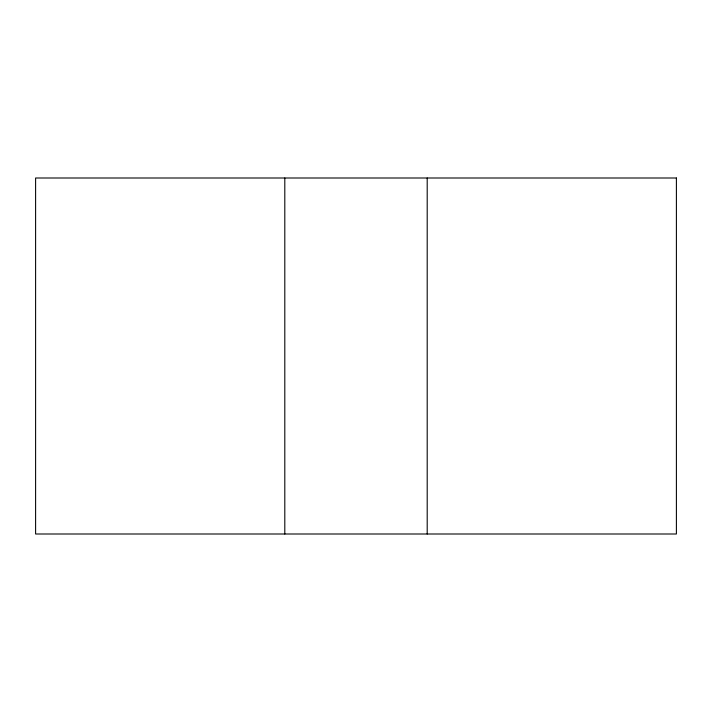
<?xml version="1.0" encoding="UTF-8"?>
<svg xmlns="http://www.w3.org/2000/svg" width="712" height="712" viewBox="0 0 712 712"><rect width="100%" height="100%" fill="white"/><g stroke="black" fill="none" stroke-linecap="round" stroke-linejoin="round"><path stroke-width="1.07" d="M427.2 178L427.2 534M284.8 178L284.8 534M676.4 178L35.6 178L35.6 534L676.4 534L676.4 178"/></g></svg>
